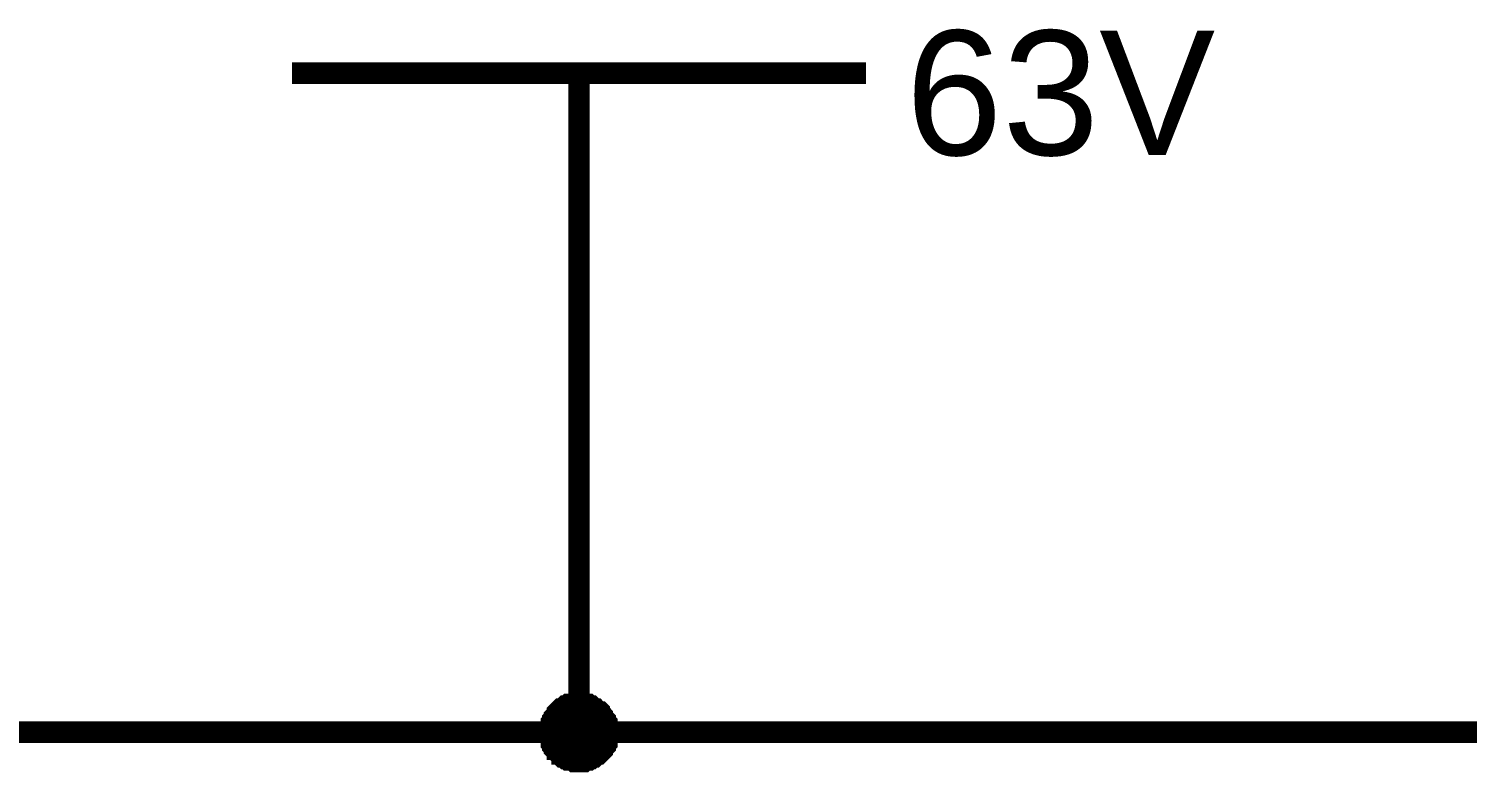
# Model space of a CAD drawing. Header units: millimetres. Extents: x 0 to 594, y 0 to 420.
# Drawn here: x 397.32 to 417.36, y 197.44 to 207.8 of the extents above; entities that cross this region are included whole.
import ezdxf

# ---------------------------------------------------------------- set-up
doc = ezdxf.new("R2010")
doc.units = ezdxf.units.MM
doc.layers.add('Sheet', color=255, linetype='Continuous')
doc.styles.get("Standard").update_dxf_attribs({"font": 'arial.ttf'})

msp = doc.modelspace()

# ---------------------------------------------------------------- linework, layer by layer
at = {"layer": 'Sheet', "color": 0}
for points, const_width in [([(400.988, 207.185), (404.988, 207.185)], 0.3), ([(404.988, 207.185), (408.989, 207.185)], 0.3), ([(404.988, 207.185), (404.988, 204.2)], 0.3), ([(366.974, 204.2), (366.974, 197.998), (385.981, 197.998), (404.988, 197.998), (404.988, 204.2)], 0.3), ([(404.48, 197.998), (404.48, 198.019), (404.48, 198.041), (404.48, 198.083), (404.48, 198.104), (404.502, 198.125), (404.502, 198.146), (404.502, 198.168), (404.523, 198.189), (404.523, 198.21), (404.544, 198.231), (404.544, 198.252), (404.565, 198.273), (404.586, 198.295), (404.586, 198.316), (404.607, 198.337), (404.629, 198.358), (404.65, 198.379), (404.65, 198.379), (404.671, 198.4), (404.692, 198.422), (404.713, 198.422), (404.734, 198.443), (404.756, 198.464), (404.777, 198.464), (404.798, 198.485), (404.84, 198.485), (404.861, 198.485), (404.883, 198.506), (404.904, 198.506), (404.925, 198.506), (404.967, 198.506), (404.988, 198.506)], 0.0991), ([(404.48, 197.998), (404.48, 198.019), (404.48, 198.041), (404.48, 198.083), (404.48, 198.104), (404.502, 198.125), (404.502, 198.146), (404.502, 198.168), (404.523, 198.189), (404.523, 198.21), (404.544, 198.231), (404.544, 198.252), (404.565, 198.273), (404.586, 198.295), (404.586, 198.316), (404.607, 198.337), (404.629, 198.358), (404.65, 198.379), (404.65, 198.379), (404.671, 198.4), (404.692, 198.422), (404.713, 198.422), (404.734, 198.443), (404.756, 198.464), (404.777, 198.464), (404.798, 198.485), (404.84, 198.485), (404.861, 198.485), (404.883, 198.506), (404.904, 198.506), (404.925, 198.506), (404.967, 198.506), (404.988, 198.506)], 0.0991), ([(404.48, 197.998), (404.48, 198.019), (404.48, 198.041), (404.48, 198.083), (404.48, 198.104), (404.502, 198.125), (404.502, 198.146), (404.502, 198.168), (404.523, 198.189), (404.523, 198.21), (404.544, 198.231), (404.544, 198.252), (404.565, 198.273), (404.586, 198.295), (404.586, 198.316), (404.607, 198.337), (404.629, 198.358), (404.65, 198.379), (404.65, 198.379), (404.671, 198.4), (404.692, 198.422), (404.713, 198.422), (404.734, 198.443), (404.756, 198.464), (404.777, 198.464), (404.798, 198.485), (404.84, 198.485), (404.861, 198.485), (404.883, 198.506), (404.904, 198.506), (404.925, 198.506), (404.967, 198.506), (404.988, 198.506)], 0.0991), ([(404.48, 197.998), (404.48, 198.019), (404.48, 198.041), (404.48, 198.083), (404.48, 198.104), (404.502, 198.125), (404.502, 198.146), (404.502, 198.168), (404.523, 198.189), (404.523, 198.21), (404.544, 198.231), (404.544, 198.252), (404.565, 198.273), (404.586, 198.295), (404.586, 198.316), (404.607, 198.337), (404.629, 198.358), (404.65, 198.379), (404.65, 198.379), (404.671, 198.4), (404.692, 198.422), (404.713, 198.422), (404.734, 198.443), (404.756, 198.464), (404.777, 198.464), (404.798, 198.485), (404.84, 198.485), (404.861, 198.485), (404.883, 198.506), (404.904, 198.506), (404.925, 198.506), (404.967, 198.506), (404.988, 198.506)], 0.0991), ([(404.48, 197.998), (404.48, 198.019), (404.48, 198.041), (404.48, 198.083), (404.48, 198.104), (404.502, 198.125), (404.502, 198.146), (404.502, 198.168), (404.523, 198.189), (404.523, 198.21), (404.544, 198.231), (404.544, 198.252), (404.565, 198.273), (404.586, 198.295), (404.586, 198.316), (404.607, 198.337), (404.629, 198.358), (404.65, 198.379), (404.65, 198.379), (404.671, 198.4), (404.692, 198.422), (404.713, 198.422), (404.734, 198.443), (404.756, 198.464), (404.777, 198.464), (404.798, 198.485), (404.84, 198.485), (404.861, 198.485), (404.883, 198.506), (404.904, 198.506), (404.925, 198.506), (404.967, 198.506), (404.988, 198.506)], 0.0991), ([(404.48, 197.998), (404.48, 198.019), (404.48, 198.041), (404.48, 198.083), (404.48, 198.104), (404.502, 198.125), (404.502, 198.146), (404.502, 198.168), (404.523, 198.189), (404.523, 198.21), (404.544, 198.231), (404.544, 198.252), (404.565, 198.273), (404.586, 198.295), (404.586, 198.316), (404.607, 198.337), (404.629, 198.358), (404.65, 198.379), (404.65, 198.379), (404.671, 198.4), (404.692, 198.422), (404.713, 198.422), (404.734, 198.443), (404.756, 198.464), (404.777, 198.464), (404.798, 198.485), (404.84, 198.485), (404.861, 198.485), (404.883, 198.506), (404.904, 198.506), (404.925, 198.506), (404.967, 198.506), (404.988, 198.506)], 0.0991), ([(404.48, 197.998), (404.48, 198.019), (404.48, 198.041), (404.48, 198.083), (404.48, 198.104), (404.502, 198.125), (404.502, 198.146), (404.502, 198.168), (404.523, 198.189), (404.523, 198.21), (404.544, 198.231), (404.544, 198.252), (404.565, 198.273), (404.586, 198.295), (404.586, 198.316), (404.607, 198.337), (404.629, 198.358), (404.65, 198.379), (404.65, 198.379), (404.671, 198.4), (404.692, 198.422), (404.713, 198.422), (404.734, 198.443), (404.756, 198.464), (404.777, 198.464), (404.798, 198.485), (404.84, 198.485), (404.861, 198.485), (404.883, 198.506), (404.904, 198.506), (404.925, 198.506), (404.967, 198.506), (404.988, 198.506)], 0.0991), ([(404.48, 197.998), (404.48, 198.019), (404.48, 198.041), (404.48, 198.083), (404.48, 198.104), (404.502, 198.125), (404.502, 198.146), (404.502, 198.168), (404.523, 198.189), (404.523, 198.21), (404.544, 198.231), (404.544, 198.252), (404.565, 198.273), (404.586, 198.295), (404.586, 198.316), (404.607, 198.337), (404.629, 198.358), (404.65, 198.379), (404.65, 198.379), (404.671, 198.4), (404.692, 198.422), (404.713, 198.422), (404.734, 198.443), (404.756, 198.464), (404.777, 198.464), (404.798, 198.485), (404.84, 198.485), (404.861, 198.485), (404.883, 198.506), (404.904, 198.506), (404.925, 198.506), (404.967, 198.506), (404.988, 198.506)], 0.0991), ([(404.988, 198.506), (404.988, 198.506)], 0.0991), ([(404.988, 198.506), (405.01, 198.506), (405.031, 198.506), (405.073, 198.506), (405.094, 198.506), (405.115, 198.485), (405.137, 198.485), (405.158, 198.485), (405.179, 198.464), (405.2, 198.464), (405.221, 198.443), (405.242, 198.422), (405.264, 198.422), (405.285, 198.4), (405.306, 198.379), (405.327, 198.379), (405.348, 198.358), (405.369, 198.337), (405.369, 198.316), (405.391, 198.295), (405.412, 198.273), (405.412, 198.252), (405.433, 198.231), (405.454, 198.21), (405.454, 198.189), (405.475, 198.168), (405.475, 198.146), (405.475, 198.125), (405.496, 198.104), (405.496, 198.083), (405.496, 198.041), (405.496, 198.019), (405.496, 197.998)], 0.0991), ([(404.988, 198.506), (404.988, 198.506)], 0.0991), ([(404.988, 198.506), (405.01, 198.506), (405.031, 198.506), (405.073, 198.506), (405.094, 198.506), (405.115, 198.485), (405.137, 198.485), (405.158, 198.485), (405.179, 198.464), (405.2, 198.464), (405.221, 198.443), (405.242, 198.422), (405.264, 198.422), (405.285, 198.4), (405.306, 198.379), (405.327, 198.379), (405.348, 198.358), (405.369, 198.337), (405.369, 198.316), (405.391, 198.295), (405.412, 198.273), (405.412, 198.252), (405.433, 198.231), (405.454, 198.21), (405.454, 198.189), (405.475, 198.168), (405.475, 198.146), (405.475, 198.125), (405.496, 198.104), (405.496, 198.083), (405.496, 198.041), (405.496, 198.019), (405.496, 197.998)], 0.0991), ([(404.988, 198.506), (404.988, 198.506)], 0.0991), ([(404.988, 198.506), (405.01, 198.506), (405.031, 198.506), (405.073, 198.506), (405.094, 198.506), (405.115, 198.485), (405.137, 198.485), (405.158, 198.485), (405.179, 198.464), (405.2, 198.464), (405.221, 198.443), (405.242, 198.422), (405.264, 198.422), (405.285, 198.4), (405.306, 198.379), (405.327, 198.379), (405.348, 198.358), (405.369, 198.337), (405.369, 198.316), (405.391, 198.295), (405.412, 198.273), (405.412, 198.252), (405.433, 198.231), (405.454, 198.21), (405.454, 198.189), (405.475, 198.168), (405.475, 198.146), (405.475, 198.125), (405.496, 198.104), (405.496, 198.083), (405.496, 198.041), (405.496, 198.019), (405.496, 197.998)], 0.0991), ([(404.988, 198.506), (404.988, 198.506)], 0.0991), ([(404.988, 198.506), (405.01, 198.506), (405.031, 198.506), (405.073, 198.506), (405.094, 198.506), (405.115, 198.485), (405.137, 198.485), (405.158, 198.485), (405.179, 198.464), (405.2, 198.464), (405.221, 198.443), (405.242, 198.422), (405.264, 198.422), (405.285, 198.4), (405.306, 198.379), (405.327, 198.379), (405.348, 198.358), (405.369, 198.337), (405.369, 198.316), (405.391, 198.295), (405.412, 198.273), (405.412, 198.252), (405.433, 198.231), (405.454, 198.21), (405.454, 198.189), (405.475, 198.168), (405.475, 198.146), (405.475, 198.125), (405.496, 198.104), (405.496, 198.083), (405.496, 198.041), (405.496, 198.019), (405.496, 197.998)], 0.0991), ([(404.988, 198.506), (404.988, 198.506)], 0.0991), ([(404.988, 198.506), (405.01, 198.506), (405.031, 198.506), (405.073, 198.506), (405.094, 198.506), (405.115, 198.485), (405.137, 198.485), (405.158, 198.485), (405.179, 198.464), (405.2, 198.464), (405.221, 198.443), (405.242, 198.422), (405.264, 198.422), (405.285, 198.4), (405.306, 198.379), (405.327, 198.379), (405.348, 198.358), (405.369, 198.337), (405.369, 198.316), (405.391, 198.295), (405.412, 198.273), (405.412, 198.252), (405.433, 198.231), (405.454, 198.21), (405.454, 198.189), (405.475, 198.168), (405.475, 198.146), (405.475, 198.125), (405.496, 198.104), (405.496, 198.083), (405.496, 198.041), (405.496, 198.019), (405.496, 197.998)], 0.0991), ([(404.988, 198.506), (404.988, 198.506)], 0.0991), ([(404.988, 198.506), (405.01, 198.506), (405.031, 198.506), (405.073, 198.506), (405.094, 198.506), (405.115, 198.485), (405.137, 198.485), (405.158, 198.485), (405.179, 198.464), (405.2, 198.464), (405.221, 198.443), (405.242, 198.422), (405.264, 198.422), (405.285, 198.4), (405.306, 198.379), (405.327, 198.379), (405.348, 198.358), (405.369, 198.337), (405.369, 198.316), (405.391, 198.295), (405.412, 198.273), (405.412, 198.252), (405.433, 198.231), (405.454, 198.21), (405.454, 198.189), (405.475, 198.168), (405.475, 198.146), (405.475, 198.125), (405.496, 198.104), (405.496, 198.083), (405.496, 198.041), (405.496, 198.019), (405.496, 197.998)], 0.0991), ([(404.988, 198.506), (404.988, 198.506)], 0.0991), ([(404.988, 198.506), (405.01, 198.506), (405.031, 198.506), (405.073, 198.506), (405.094, 198.506), (405.115, 198.485), (405.137, 198.485), (405.158, 198.485), (405.179, 198.464), (405.2, 198.464), (405.221, 198.443), (405.242, 198.422), (405.264, 198.422), (405.285, 198.4), (405.306, 198.379), (405.327, 198.379), (405.348, 198.358), (405.369, 198.337), (405.369, 198.316), (405.391, 198.295), (405.412, 198.273), (405.412, 198.252), (405.433, 198.231), (405.454, 198.21), (405.454, 198.189), (405.475, 198.168), (405.475, 198.146), (405.475, 198.125), (405.496, 198.104), (405.496, 198.083), (405.496, 198.041), (405.496, 198.019), (405.496, 197.998)], 0.0991), ([(404.988, 198.506), (404.988, 198.506)], 0.0991), ([(404.988, 198.506), (405.01, 198.506), (405.031, 198.506), (405.073, 198.506), (405.094, 198.506), (405.115, 198.485), (405.137, 198.485), (405.158, 198.485), (405.179, 198.464), (405.2, 198.464), (405.221, 198.443), (405.242, 198.422), (405.264, 198.422), (405.285, 198.4), (405.306, 198.379), (405.327, 198.379), (405.348, 198.358), (405.369, 198.337), (405.369, 198.316), (405.391, 198.295), (405.412, 198.273), (405.412, 198.252), (405.433, 198.231), (405.454, 198.21), (405.454, 198.189), (405.475, 198.168), (405.475, 198.146), (405.475, 198.125), (405.496, 198.104), (405.496, 198.083), (405.496, 198.041), (405.496, 198.019), (405.496, 197.998)], 0.0991), ([(404.988, 197.49), (404.967, 197.49), (404.925, 197.49), (404.904, 197.49), (404.883, 197.49), (404.861, 197.511), (404.84, 197.511), (404.798, 197.511), (404.777, 197.533), (404.756, 197.533), (404.734, 197.554), (404.713, 197.554), (404.692, 197.575), (404.671, 197.596), (404.65, 197.596), (404.65, 197.617), (404.629, 197.638), (404.607, 197.66), (404.586, 197.66), (404.586, 197.681), (404.565, 197.702), (404.544, 197.723), (404.544, 197.744), (404.523, 197.765), (404.523, 197.787), (404.502, 197.808), (404.502, 197.85), (404.502, 197.871), (404.48, 197.892), (404.48, 197.914), (404.48, 197.935), (404.48, 197.977), (404.48, 197.998)], 0.0991), ([(404.48, 197.998), (404.48, 197.998)], 0.0991), ([(404.988, 197.49), (404.967, 197.49), (404.925, 197.49), (404.904, 197.49), (404.883, 197.49), (404.861, 197.511), (404.84, 197.511), (404.798, 197.511), (404.777, 197.533), (404.756, 197.533), (404.734, 197.554), (404.713, 197.554), (404.692, 197.575), (404.671, 197.596), (404.65, 197.596), (404.65, 197.617), (404.629, 197.638), (404.607, 197.66), (404.586, 197.66), (404.586, 197.681), (404.565, 197.702), (404.544, 197.723), (404.544, 197.744), (404.523, 197.765), (404.523, 197.787), (404.502, 197.808), (404.502, 197.85), (404.502, 197.871), (404.48, 197.892), (404.48, 197.914), (404.48, 197.935), (404.48, 197.977), (404.48, 197.998)], 0.0991), ([(404.48, 197.998), (404.48, 197.998)], 0.0991), ([(404.988, 197.49), (404.967, 197.49), (404.925, 197.49), (404.904, 197.49), (404.883, 197.49), (404.861, 197.511), (404.84, 197.511), (404.798, 197.511), (404.777, 197.533), (404.756, 197.533), (404.734, 197.554), (404.713, 197.554), (404.692, 197.575), (404.671, 197.596), (404.65, 197.596), (404.65, 197.617), (404.629, 197.638), (404.607, 197.66), (404.586, 197.66), (404.586, 197.681), (404.565, 197.702), (404.544, 197.723), (404.544, 197.744), (404.523, 197.765), (404.523, 197.787), (404.502, 197.808), (404.502, 197.85), (404.502, 197.871), (404.48, 197.892), (404.48, 197.914), (404.48, 197.935), (404.48, 197.977), (404.48, 197.998)], 0.0991), ([(404.48, 197.998), (404.48, 197.998)], 0.0991), ([(404.988, 197.49), (404.967, 197.49), (404.925, 197.49), (404.904, 197.49), (404.883, 197.49), (404.861, 197.511), (404.84, 197.511), (404.798, 197.511), (404.777, 197.533), (404.756, 197.533), (404.734, 197.554), (404.713, 197.554), (404.692, 197.575), (404.671, 197.596), (404.65, 197.596), (404.65, 197.617), (404.629, 197.638), (404.607, 197.66), (404.586, 197.66), (404.586, 197.681), (404.565, 197.702), (404.544, 197.723), (404.544, 197.744), (404.523, 197.765), (404.523, 197.787), (404.502, 197.808), (404.502, 197.85), (404.502, 197.871), (404.48, 197.892), (404.48, 197.914), (404.48, 197.935), (404.48, 197.977), (404.48, 197.998)], 0.0991), ([(404.48, 197.998), (404.48, 197.998)], 0.0991), ([(404.988, 197.49), (404.967, 197.49), (404.925, 197.49), (404.904, 197.49), (404.883, 197.49), (404.861, 197.511), (404.84, 197.511), (404.798, 197.511), (404.777, 197.533), (404.756, 197.533), (404.734, 197.554), (404.713, 197.554), (404.692, 197.575), (404.671, 197.596), (404.65, 197.596), (404.65, 197.617), (404.629, 197.638), (404.607, 197.66), (404.586, 197.66), (404.586, 197.681), (404.565, 197.702), (404.544, 197.723), (404.544, 197.744), (404.523, 197.765), (404.523, 197.787), (404.502, 197.808), (404.502, 197.85), (404.502, 197.871), (404.48, 197.892), (404.48, 197.914), (404.48, 197.935), (404.48, 197.977), (404.48, 197.998)], 0.0991), ([(404.48, 197.998), (404.48, 197.998)], 0.0991), ([(404.988, 197.49), (404.967, 197.49), (404.925, 197.49), (404.904, 197.49), (404.883, 197.49), (404.861, 197.511), (404.84, 197.511), (404.798, 197.511), (404.777, 197.533), (404.756, 197.533), (404.734, 197.554), (404.713, 197.554), (404.692, 197.575), (404.671, 197.596), (404.65, 197.596), (404.65, 197.617), (404.629, 197.638), (404.607, 197.66), (404.586, 197.66), (404.586, 197.681), (404.565, 197.702), (404.544, 197.723), (404.544, 197.744), (404.523, 197.765), (404.523, 197.787), (404.502, 197.808), (404.502, 197.85), (404.502, 197.871), (404.48, 197.892), (404.48, 197.914), (404.48, 197.935), (404.48, 197.977), (404.48, 197.998)], 0.0991), ([(404.48, 197.998), (404.48, 197.998)], 0.0991), ([(404.988, 197.49), (404.967, 197.49), (404.925, 197.49), (404.904, 197.49), (404.883, 197.49), (404.861, 197.511), (404.84, 197.511), (404.798, 197.511), (404.777, 197.533), (404.756, 197.533), (404.734, 197.554), (404.713, 197.554), (404.692, 197.575), (404.671, 197.596), (404.65, 197.596), (404.65, 197.617), (404.629, 197.638), (404.607, 197.66), (404.586, 197.66), (404.586, 197.681), (404.565, 197.702), (404.544, 197.723), (404.544, 197.744), (404.523, 197.765), (404.523, 197.787), (404.502, 197.808), (404.502, 197.85), (404.502, 197.871), (404.48, 197.892), (404.48, 197.914), (404.48, 197.935), (404.48, 197.977), (404.48, 197.998)], 0.0991), ([(404.48, 197.998), (404.48, 197.998)], 0.0991), ([(404.988, 197.49), (404.967, 197.49), (404.925, 197.49), (404.904, 197.49), (404.883, 197.49), (404.861, 197.511), (404.84, 197.511), (404.798, 197.511), (404.777, 197.533), (404.756, 197.533), (404.734, 197.554), (404.713, 197.554), (404.692, 197.575), (404.671, 197.596), (404.65, 197.596), (404.65, 197.617), (404.629, 197.638), (404.607, 197.66), (404.586, 197.66), (404.586, 197.681), (404.565, 197.702), (404.544, 197.723), (404.544, 197.744), (404.523, 197.765), (404.523, 197.787), (404.502, 197.808), (404.502, 197.85), (404.502, 197.871), (404.48, 197.892), (404.48, 197.914), (404.48, 197.935), (404.48, 197.977), (404.48, 197.998)], 0.0991), ([(404.48, 197.998), (404.48, 197.998)], 0.0991), ([(404.988, 197.998), (404.988, 197.998), (423.191, 197.998)], 0.3), ([(405.496, 197.998), (405.496, 197.977), (405.496, 197.935), (405.496, 197.914), (405.496, 197.892), (405.475, 197.871), (405.475, 197.85), (405.475, 197.808), (405.454, 197.787), (405.454, 197.765), (405.433, 197.744), (405.412, 197.723), (405.412, 197.702), (405.391, 197.681), (405.369, 197.66), (405.369, 197.66), (405.348, 197.638), (405.327, 197.617), (405.306, 197.596), (405.285, 197.596), (405.264, 197.575), (405.242, 197.554), (405.221, 197.554), (405.2, 197.533), (405.179, 197.533), (405.158, 197.511), (405.137, 197.511), (405.115, 197.511), (405.094, 197.49), (405.073, 197.49), (405.031, 197.49), (405.01, 197.49), (404.988, 197.49)], 0.0991), ([(405.496, 197.998), (405.496, 197.977), (405.496, 197.935), (405.496, 197.914), (405.496, 197.892), (405.475, 197.871), (405.475, 197.85), (405.475, 197.808), (405.454, 197.787), (405.454, 197.765), (405.433, 197.744), (405.412, 197.723), (405.412, 197.702), (405.391, 197.681), (405.369, 197.66), (405.369, 197.66), (405.348, 197.638), (405.327, 197.617), (405.306, 197.596), (405.285, 197.596), (405.264, 197.575), (405.242, 197.554), (405.221, 197.554), (405.2, 197.533), (405.179, 197.533), (405.158, 197.511), (405.137, 197.511), (405.115, 197.511), (405.094, 197.49), (405.073, 197.49), (405.031, 197.49), (405.01, 197.49), (404.988, 197.49)], 0.0991), ([(405.496, 197.998), (405.496, 197.977), (405.496, 197.935), (405.496, 197.914), (405.496, 197.892), (405.475, 197.871), (405.475, 197.85), (405.475, 197.808), (405.454, 197.787), (405.454, 197.765), (405.433, 197.744), (405.412, 197.723), (405.412, 197.702), (405.391, 197.681), (405.369, 197.66), (405.369, 197.66), (405.348, 197.638), (405.327, 197.617), (405.306, 197.596), (405.285, 197.596), (405.264, 197.575), (405.242, 197.554), (405.221, 197.554), (405.2, 197.533), (405.179, 197.533), (405.158, 197.511), (405.137, 197.511), (405.115, 197.511), (405.094, 197.49), (405.073, 197.49), (405.031, 197.49), (405.01, 197.49), (404.988, 197.49)], 0.0991), ([(405.496, 197.998), (405.496, 197.977), (405.496, 197.935), (405.496, 197.914), (405.496, 197.892), (405.475, 197.871), (405.475, 197.85), (405.475, 197.808), (405.454, 197.787), (405.454, 197.765), (405.433, 197.744), (405.412, 197.723), (405.412, 197.702), (405.391, 197.681), (405.369, 197.66), (405.369, 197.66), (405.348, 197.638), (405.327, 197.617), (405.306, 197.596), (405.285, 197.596), (405.264, 197.575), (405.242, 197.554), (405.221, 197.554), (405.2, 197.533), (405.179, 197.533), (405.158, 197.511), (405.137, 197.511), (405.115, 197.511), (405.094, 197.49), (405.073, 197.49), (405.031, 197.49), (405.01, 197.49), (404.988, 197.49)], 0.0991), ([(405.496, 197.998), (405.496, 197.977), (405.496, 197.935), (405.496, 197.914), (405.496, 197.892), (405.475, 197.871), (405.475, 197.85), (405.475, 197.808), (405.454, 197.787), (405.454, 197.765), (405.433, 197.744), (405.412, 197.723), (405.412, 197.702), (405.391, 197.681), (405.369, 197.66), (405.369, 197.66), (405.348, 197.638), (405.327, 197.617), (405.306, 197.596), (405.285, 197.596), (405.264, 197.575), (405.242, 197.554), (405.221, 197.554), (405.2, 197.533), (405.179, 197.533), (405.158, 197.511), (405.137, 197.511), (405.115, 197.511), (405.094, 197.49), (405.073, 197.49), (405.031, 197.49), (405.01, 197.49), (404.988, 197.49)], 0.0991), ([(405.496, 197.998), (405.496, 197.977), (405.496, 197.935), (405.496, 197.914), (405.496, 197.892), (405.475, 197.871), (405.475, 197.85), (405.475, 197.808), (405.454, 197.787), (405.454, 197.765), (405.433, 197.744), (405.412, 197.723), (405.412, 197.702), (405.391, 197.681), (405.369, 197.66), (405.369, 197.66), (405.348, 197.638), (405.327, 197.617), (405.306, 197.596), (405.285, 197.596), (405.264, 197.575), (405.242, 197.554), (405.221, 197.554), (405.2, 197.533), (405.179, 197.533), (405.158, 197.511), (405.137, 197.511), (405.115, 197.511), (405.094, 197.49), (405.073, 197.49), (405.031, 197.49), (405.01, 197.49), (404.988, 197.49)], 0.0991), ([(405.496, 197.998), (405.496, 197.977), (405.496, 197.935), (405.496, 197.914), (405.496, 197.892), (405.475, 197.871), (405.475, 197.85), (405.475, 197.808), (405.454, 197.787), (405.454, 197.765), (405.433, 197.744), (405.412, 197.723), (405.412, 197.702), (405.391, 197.681), (405.369, 197.66), (405.369, 197.66), (405.348, 197.638), (405.327, 197.617), (405.306, 197.596), (405.285, 197.596), (405.264, 197.575), (405.242, 197.554), (405.221, 197.554), (405.2, 197.533), (405.179, 197.533), (405.158, 197.511), (405.137, 197.511), (405.115, 197.511), (405.094, 197.49), (405.073, 197.49), (405.031, 197.49), (405.01, 197.49), (404.988, 197.49)], 0.0991), ([(405.496, 197.998), (405.496, 197.977), (405.496, 197.935), (405.496, 197.914), (405.496, 197.892), (405.475, 197.871), (405.475, 197.85), (405.475, 197.808), (405.454, 197.787), (405.454, 197.765), (405.433, 197.744), (405.412, 197.723), (405.412, 197.702), (405.391, 197.681), (405.369, 197.66), (405.369, 197.66), (405.348, 197.638), (405.327, 197.617), (405.306, 197.596), (405.285, 197.596), (405.264, 197.575), (405.242, 197.554), (405.221, 197.554), (405.2, 197.533), (405.179, 197.533), (405.158, 197.511), (405.137, 197.511), (405.115, 197.511), (405.094, 197.49), (405.073, 197.49), (405.031, 197.49), (405.01, 197.49), (404.988, 197.49)], 0.0991), ([(405.496, 197.998), (405.496, 197.998), (405.496, 197.998), (405.496, 197.998), (405.496, 197.998), (405.496, 197.998), (405.496, 197.998), (405.496, 197.998), (405.496, 197.998), (405.496, 197.998), (405.496, 197.998), (405.496, 197.998), (405.496, 197.998), (405.496, 197.998), (405.496, 197.998), (405.496, 197.998), (405.496, 197.998), (405.496, 197.998), (405.496, 197.998), (405.496, 197.998), (405.496, 197.998), (405.496, 197.998), (405.496, 197.998), (405.496, 197.998), (405.496, 197.998), (405.496, 197.998), (405.496, 197.998), (405.496, 197.998), (405.496, 197.998), (405.496, 197.998), (405.496, 197.998), (405.496, 197.998), (405.496, 197.998)], 0.0991), ([(405.496, 197.998), (405.496, 197.998)], 0.0991), ([(405.496, 197.998), (405.496, 197.998), (405.496, 197.998), (405.496, 197.998), (405.496, 197.998), (405.496, 197.998), (405.496, 197.998), (405.496, 197.998), (405.496, 197.998), (405.496, 197.998), (405.496, 197.998), (405.496, 197.998), (405.496, 197.998), (405.496, 197.998), (405.496, 197.998), (405.496, 197.998), (405.496, 197.998), (405.496, 197.998), (405.496, 197.998), (405.496, 197.998), (405.496, 197.998), (405.496, 197.998), (405.496, 197.998), (405.496, 197.998), (405.496, 197.998), (405.496, 197.998), (405.496, 197.998), (405.496, 197.998), (405.496, 197.998), (405.496, 197.998), (405.496, 197.998), (405.496, 197.998), (405.496, 197.998)], 0.0991), ([(405.496, 197.998), (405.496, 197.998)], 0.0991), ([(405.496, 197.998), (405.496, 197.998), (405.496, 197.998), (405.496, 197.998), (405.496, 197.998), (405.496, 197.998), (405.496, 197.998), (405.496, 197.998), (405.496, 197.998), (405.496, 197.998), (405.496, 197.998), (405.496, 197.998), (405.496, 197.998), (405.496, 197.998), (405.496, 197.998), (405.496, 197.998), (405.496, 197.998), (405.496, 197.998), (405.496, 197.998), (405.496, 197.998), (405.496, 197.998), (405.496, 197.998), (405.496, 197.998), (405.496, 197.998), (405.496, 197.998), (405.496, 197.998), (405.496, 197.998), (405.496, 197.998), (405.496, 197.998), (405.496, 197.998), (405.496, 197.998), (405.496, 197.998), (405.496, 197.998)], 0.0991), ([(405.496, 197.998), (405.496, 197.998)], 0.0991), ([(405.496, 197.998), (405.496, 197.998), (405.496, 197.998), (405.496, 197.998), (405.496, 197.998), (405.496, 197.998), (405.496, 197.998), (405.496, 197.998), (405.496, 197.998), (405.496, 197.998), (405.496, 197.998), (405.496, 197.998), (405.496, 197.998), (405.496, 197.998), (405.496, 197.998), (405.496, 197.998), (405.496, 197.998), (405.496, 197.998), (405.496, 197.998), (405.496, 197.998), (405.496, 197.998), (405.496, 197.998), (405.496, 197.998), (405.496, 197.998), (405.496, 197.998), (405.496, 197.998), (405.496, 197.998), (405.496, 197.998), (405.496, 197.998), (405.496, 197.998), (405.496, 197.998), (405.496, 197.998), (405.496, 197.998)], 0.0991), ([(405.496, 197.998), (405.496, 197.998)], 0.0991), ([(405.496, 197.998), (405.496, 197.998), (405.496, 197.998), (405.496, 197.998), (405.496, 197.998), (405.496, 197.998), (405.496, 197.998), (405.496, 197.998), (405.496, 197.998), (405.496, 197.998), (405.496, 197.998), (405.496, 197.998), (405.496, 197.998), (405.496, 197.998), (405.496, 197.998), (405.496, 197.998), (405.496, 197.998), (405.496, 197.998), (405.496, 197.998), (405.496, 197.998), (405.496, 197.998), (405.496, 197.998), (405.496, 197.998), (405.496, 197.998), (405.496, 197.998), (405.496, 197.998), (405.496, 197.998), (405.496, 197.998), (405.496, 197.998), (405.496, 197.998), (405.496, 197.998), (405.496, 197.998), (405.496, 197.998)], 0.0991), ([(405.496, 197.998), (405.496, 197.998)], 0.0991), ([(405.496, 197.998), (405.496, 197.998), (405.496, 197.998), (405.496, 197.998), (405.496, 197.998), (405.496, 197.998), (405.496, 197.998), (405.496, 197.998), (405.496, 197.998), (405.496, 197.998), (405.496, 197.998), (405.496, 197.998), (405.496, 197.998), (405.496, 197.998), (405.496, 197.998), (405.496, 197.998), (405.496, 197.998), (405.496, 197.998), (405.496, 197.998), (405.496, 197.998), (405.496, 197.998), (405.496, 197.998), (405.496, 197.998), (405.496, 197.998), (405.496, 197.998), (405.496, 197.998), (405.496, 197.998), (405.496, 197.998), (405.496, 197.998), (405.496, 197.998), (405.496, 197.998), (405.496, 197.998), (405.496, 197.998)], 0.0991), ([(405.496, 197.998), (405.496, 197.998)], 0.0991), ([(405.496, 197.998), (405.496, 197.998), (405.496, 197.998), (405.496, 197.998), (405.496, 197.998), (405.496, 197.998), (405.496, 197.998), (405.496, 197.998), (405.496, 197.998), (405.496, 197.998), (405.496, 197.998), (405.496, 197.998), (405.496, 197.998), (405.496, 197.998), (405.496, 197.998), (405.496, 197.998), (405.496, 197.998), (405.496, 197.998), (405.496, 197.998), (405.496, 197.998), (405.496, 197.998), (405.496, 197.998), (405.496, 197.998), (405.496, 197.998), (405.496, 197.998), (405.496, 197.998), (405.496, 197.998), (405.496, 197.998), (405.496, 197.998), (405.496, 197.998), (405.496, 197.998), (405.496, 197.998), (405.496, 197.998)], 0.0991), ([(405.496, 197.998), (405.496, 197.998)], 0.0991), ([(405.496, 197.998), (405.496, 197.998), (405.496, 197.998), (405.496, 197.998), (405.496, 197.998), (405.496, 197.998), (405.496, 197.998), (405.496, 197.998), (405.496, 197.998), (405.496, 197.998), (405.496, 197.998), (405.496, 197.998), (405.496, 197.998), (405.496, 197.998), (405.496, 197.998), (405.496, 197.998), (405.496, 197.998), (405.496, 197.998), (405.496, 197.998), (405.496, 197.998), (405.496, 197.998), (405.496, 197.998), (405.496, 197.998), (405.496, 197.998), (405.496, 197.998), (405.496, 197.998), (405.496, 197.998), (405.496, 197.998), (405.496, 197.998), (405.496, 197.998), (405.496, 197.998), (405.496, 197.998), (405.496, 197.998)], 0.0991), ([(405.496, 197.998), (405.496, 197.998)], 0.0991)]:
    msp.add_lwpolyline(points, dxfattribs=dict(at, const_width=const_width))
at = {"layer": 'Sheet', "color": 0, "const_width": 0.508}
msp.add_lwpolyline([(404.725, 198, 1), (405.233, 198, 1)], format="xyb", close=True, dxfattribs=at)

# ---------------------------------------------------------------- texts
at = {"layer": 'Sheet', "color": 0}
msp.add_text('63V', height=1.7357, dxfattribs=at).set_placement((409.539, 206.042))

doc.saveas('drawing.dxf')
